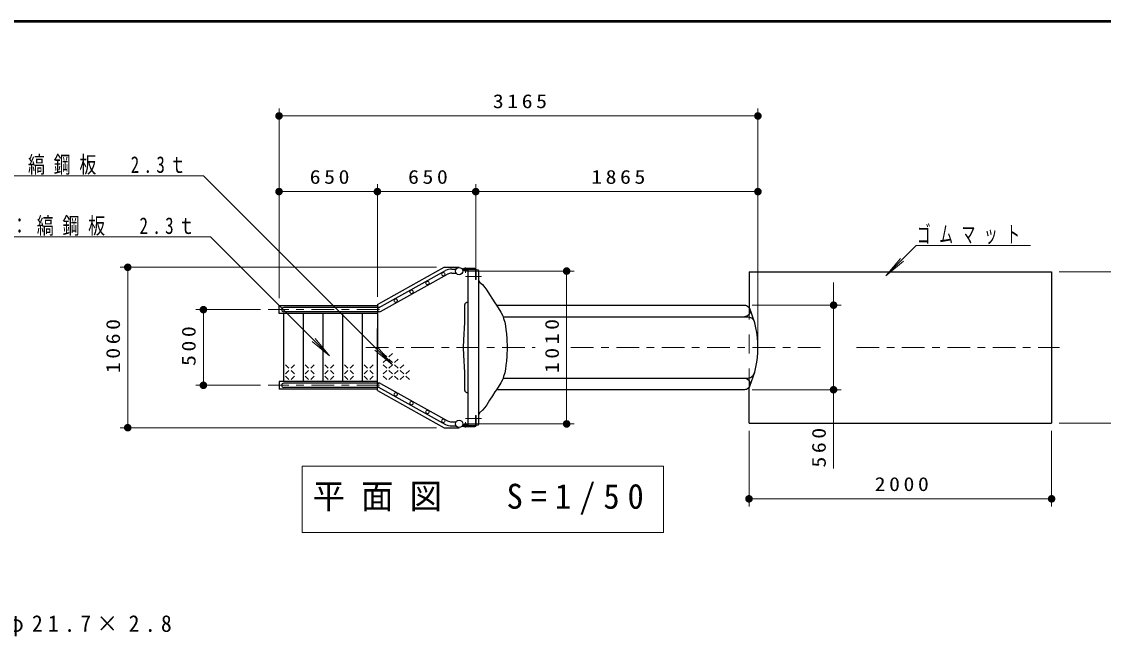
# Model space of a CAD drawing. Units: millimetres on the paper, scale 1:50. Extents: x -365 to 0, y 0 to 257.
# Drawn here: x -284.2 to -141.2, y 175.8 to 257 of the extents above; entities that cross this region are included whole.
import ezdxf

# ---------------------------------------------------------------- set-up
doc = ezdxf.new("R2010")
doc.units = ezdxf.units.MM
for name, pattern in [('USER1', [4.5, 2.5, -2]), ('USER2', [6, 3, -1, 1, -1]), ('USER3', [8, 3, -1, 1, -1, 1, -1])]:
    doc.linetypes.add(name, pattern=pattern)
doc.layers.add('LY_1', color=7, linetype='Continuous', lineweight=13)
doc.layers.add('LY_2', color=7, linetype='Continuous', lineweight=13)
doc.styles.add('ＭＳ ゴシック', font='')
doc.styles.get('ＭＳ ゴシック').set_extended_font_data('MS Gothic')

# ---------------------------------------------------------------- blocks, each defined once
blk = doc.blocks.new('filled_dot')
at = {"color": 0, "linetype": 'Continuous', "lineweight": -2, "const_width": 1.25}
blk.add_lwpolyline([(-0.625, 0, 1), (0.625, 0, 1)], format="xyb", close=True, dxfattribs=at)

msp = doc.modelspace()

# ---------------------------------------------------------------- linework, layer by layer
at = {"layer": 'LY_1'}
for p, q in [((-250.17, 220.438), (-250.17, 245.538)), ((-250.17, 244.538), (-186.87, 244.538)), ((-186.87, 214.938), (-186.87, 245.538)), ((-303.744, 236.61), (-260.161, 236.61)), ((-260.161, 236.61), (-235.194, 211.643)), ((-250.17, 220.438), (-250.17, 235.538)), ((-250.17, 234.538), (-237.17, 234.538)), ((-237.17, 220.638), (-237.17, 235.538)), ((-237.17, 234.538), (-224.17, 234.538)), ((-237.17, 234.538), (-237.17, 233.538)), ((-224.17, 223.926), (-224.17, 235.538)), ((-224.17, 234.538), (-186.87, 234.538)), ((-186.87, 214.938), (-186.87, 235.538)), ((-302.583, 228.544), (-259.211, 228.544)), ((-259.211, 228.544), (-243.485, 212.818)), ((-165.943, 227.419), (-169.943, 223.42)), ((-165.943, 227.419), (-150.838, 227.419)), ((-229.337, 224.538), (-271.17, 224.538)), ((-270.17, 203.338), (-270.17, 224.538)), ((-169.943, 223.42), (-168.014, 225.718)), ((-169.943, 223.42), (-167.645, 225.348)), ((-225.37, 224.038), (-211.153, 224.038)), ((-212.153, 224.038), (-212.153, 203.838)), ((-147.046, 223.938), (-137.046, 223.938)), ((-176.87, 222.528), (-176.87, 197.929)), ((-252.604, 218.938), (-261.17, 218.938)), ((-260.17, 208.938), (-260.17, 218.938)), ((-187.651, 219.528), (-175.87, 219.528)), ((-243.485, 212.818), (-245.783, 214.746)), ((-243.485, 212.818), (-245.413, 215.116)), ((-235.194, 211.643), (-237.493, 213.572)), ((-235.194, 211.643), (-237.123, 213.942)), ((-235.944, 212.693), (-236.394, 213.143)), ((-235.194, 213.143), (-235.644, 212.693)), ((-248.865, 211.193), (-249.315, 211.643)), ((-248.115, 211.643), (-248.565, 211.193)), ((-246.265, 211.193), (-246.715, 211.643)), ((-245.515, 211.643), (-245.965, 211.193)), ((-243.665, 211.193), (-244.115, 211.643)), ((-242.915, 211.643), (-243.365, 211.193)), ((-241.065, 211.193), (-241.515, 211.643)), ((-240.315, 211.643), (-240.765, 211.193)), ((-238.465, 211.193), (-238.915, 211.643)), ((-237.715, 211.643), (-238.165, 211.193)), ((-235.944, 212.393), (-236.394, 211.943)), ((-235.944, 211.193), (-236.394, 211.643)), ((-235.194, 211.943), (-235.644, 212.393)), ((-235.194, 211.643), (-235.644, 211.193)), ((-234.444, 212.393), (-234.894, 211.943)), ((-234.444, 211.193), (-234.894, 211.643)), ((-233.694, 211.643), (-234.144, 211.193)), ((-248.865, 210.893), (-249.315, 210.443)), ((-248.115, 210.443), (-248.565, 210.893)), ((-246.265, 210.893), (-246.715, 210.443)), ((-245.515, 210.443), (-245.965, 210.893)), ((-243.665, 210.893), (-244.115, 210.443)), ((-242.915, 210.443), (-243.365, 210.893)), ((-241.065, 210.893), (-241.515, 210.443)), ((-240.315, 210.443), (-240.765, 210.893)), ((-238.465, 210.893), (-238.915, 210.443)), ((-237.715, 210.443), (-238.165, 210.893)), ((-235.944, 210.893), (-236.394, 210.443)), ((-235.194, 210.443), (-235.644, 210.893)), ((-234.444, 210.893), (-234.894, 210.443)), ((-233.694, 210.443), (-234.144, 210.893)), ((-232.944, 210.893), (-233.394, 210.443)), ((-252.604, 208.938), (-261.17, 208.938)), ((-248.865, 209.693), (-249.315, 210.143)), ((-248.115, 210.143), (-248.565, 209.693)), ((-246.265, 209.693), (-246.715, 210.143)), ((-245.515, 210.143), (-245.965, 209.693)), ((-243.665, 209.693), (-244.115, 210.143)), ((-242.915, 210.143), (-243.365, 209.693)), ((-241.065, 209.693), (-241.515, 210.143)), ((-240.315, 210.143), (-240.765, 209.693)), ((-238.465, 209.693), (-238.915, 210.143)), ((-237.715, 210.143), (-238.165, 209.693)), ((-235.944, 209.693), (-236.394, 210.143)), ((-235.194, 210.143), (-235.644, 209.693)), ((-234.444, 209.693), (-234.894, 210.143)), ((-233.694, 210.143), (-234.144, 209.693)), ((-232.944, 209.693), (-233.394, 210.143)), ((-187.651, 208.352), (-175.87, 208.352)), ((-229.337, 203.338), (-271.17, 203.338)), ((-225.37, 203.838), (-211.153, 203.838)), ((-147.046, 203.938), (-137.046, 203.938)), ((-188.046, 202.938), (-188.046, 192.938)), ((-148.046, 202.938), (-148.046, 192.938)), ((-247.133, 198.274), (-247.133, 189.474)), ((-199.333, 198.274), (-247.133, 198.274)), ((-199.333, 189.474), (-199.333, 198.274)), ((-148.046, 193.938), (-188.046, 193.938)), ((-247.133, 189.474), (-199.333, 189.474))]:
    msp.add_line(p, q, dxfattribs=at)
at = {"layer": 'LY_1', "lineweight": 25}
for p, q in [((-237.17, 219.638), (-228.337, 224.538)), ((-228.337, 224.538), (-226.37, 224.538)), ((-237.034, 219.174), (-228.153, 224.1)), ((-236.766, 218.7), (-227.889, 223.624)), ((-227.342, 224.31), (-226.773, 224.31)), ((-227.342, 223.766), (-226.773, 223.766)), ((-225.97, 224.314), (-225.121, 224.314)), ((-225.921, 224.224), (-225.121, 224.224)), ((-225.717, 224.064), (-225.717, 224.224)), ((-225.325, 224.064), (-225.717, 224.064)), ((-225.621, 224.064), (-225.621, 224.224)), ((-225.421, 224.064), (-225.421, 224.224)), ((-225.325, 224.064), (-225.325, 224.224)), ((-225.121, 224.314), (-225.121, 224.224)), ((-188.046, 223.938), (-148.046, 223.938)), ((-188.046, 223.938), (-188.046, 219.229)), ((-148.046, 223.938), (-148.046, 203.938)), ((-250.17, 218.438), (-250.17, 219.438)), ((-237.17, 219.438), (-250.17, 219.438)), ((-236.898, 219.21), (-249.544, 219.21)), ((-237.17, 219.638), (-237.17, 213.938)), ((-225.228, 219.908), (-225.228, 207.965)), ((-237.17, 218.438), (-250.17, 218.438)), ((-249.556, 209.438), (-249.556, 218.438)), ((-236.898, 218.666), (-249.544, 218.666)), ((-246.956, 209.438), (-246.956, 218.438)), ((-244.356, 209.438), (-244.356, 218.438)), ((-241.756, 209.438), (-241.756, 218.438)), ((-239.156, 209.438), (-239.156, 218.438)), ((-237.17, 208.238), (-237.17, 213.938)), ((-237.17, 209.438), (-250.17, 209.438)), ((-250.17, 209.438), (-250.17, 208.438)), ((-236.898, 209.21), (-249.544, 209.21)), ((-236.766, 209.176), (-227.889, 204.252)), ((-237.17, 208.438), (-250.17, 208.438)), ((-236.898, 208.666), (-249.544, 208.666)), ((-237.17, 208.238), (-228.337, 203.338)), ((-237.034, 208.702), (-228.153, 203.776)), ((-188.046, 203.938), (-188.046, 208.651)), ((-228.337, 203.338), (-226.37, 203.338)), ((-227.342, 204.11), (-226.773, 204.11)), ((-227.342, 203.566), (-226.773, 203.566)), ((-225.97, 203.562), (-225.121, 203.562)), ((-225.921, 203.652), (-225.121, 203.652)), ((-225.325, 203.812), (-225.717, 203.812)), ((-225.717, 203.812), (-225.717, 203.652)), ((-225.621, 203.812), (-225.621, 203.652)), ((-225.421, 203.812), (-225.421, 203.652)), ((-225.325, 203.812), (-225.325, 203.652)), ((-225.121, 203.562), (-225.121, 203.652)), ((-188.046, 203.938), (-148.046, 203.938))]:
    msp.add_line(p, q, dxfattribs=at)
at = {"layer": 'LY_1', "linetype": 'USER3'}
for p, q in [((-225.521, 224.52), (-225.521, 223.808)), ((-225.73, 224.404), (-225.73, 224.314)), ((-225.73, 224.404), (-224.27, 224.404)), ((-225.73, 224.314), (-224.265, 224.314)), ((-224.22, 224.269), (-224.22, 222.922)), ((-224.13, 224.269), (-224.13, 222.922)), ((-224.13, 222.922), (-224.22, 222.922)), ((-224.22, 203.607), (-224.22, 204.954)), ((-224.13, 204.954), (-224.22, 204.954)), ((-224.13, 203.607), (-224.13, 204.954)), ((-225.73, 203.472), (-225.73, 203.562)), ((-225.73, 203.562), (-224.265, 203.562)), ((-225.73, 203.472), (-224.27, 203.472)), ((-225.521, 203.356), (-225.521, 204.068))]:
    msp.add_line(p, q, dxfattribs=at)
at = {"layer": 'LY_1', "linetype": 'USER2'}
for p, q in [((-223.407, 223.328), (-225.545, 223.328)), ((-236.898, 218.938), (-251.604, 218.938)), ((-238.697, 213.938), (-216.332, 213.938)), ((-211.584, 213.938), (-177.729, 213.938)), ((-173.829, 213.938), (-147, 213.938)), ((-236.898, 208.938), (-251.604, 208.938)), ((-223.407, 204.548), (-225.545, 204.548))]:
    msp.add_line(p, q, dxfattribs=at)
at = {"layer": 'LY_1', "linetype": 'USER1'}
for p, q in [((-224.21, 224.184), (-224.21, 222.926)), ((-224.13, 224.181), (-224.13, 222.926)), ((-224.13, 222.926), (-224.21, 222.926)), ((-188.046, 208.651), (-188.046, 219.229)), ((-237.216, 209.438), (-237.216, 218.438)), ((-237.17, 209.438), (-237.17, 218.438)), ((-224.21, 203.693), (-224.21, 204.948)), ((-224.13, 204.948), (-224.21, 204.948)), ((-224.13, 203.696), (-224.13, 204.948))]:
    msp.add_line(p, q, dxfattribs=at)
at = {"layer": 'LY_1', "lineweight": 25}
msp.add_lwpolyline([(-225.655, 210.646), (-225.655, 208.384), (-225.648, 208.31), (-225.629, 208.239), (-225.597, 208.172), (-225.554, 208.112), (-225.502, 208.061), (-225.441, 208.019), (-225.373, 207.989), (-225.302, 207.971), (-225.228, 207.965), (-225.228, 203.795), (-225.226, 203.777), (-225.221, 203.761), (-225.213, 203.745), (-225.203, 203.731), (-225.19, 203.72), (-225.175, 203.71), (-225.159, 203.704), (-225.142, 203.7), (-225.124, 203.699), (-224.501, 203.683), (-223.881, 203.705), (-223.843, 203.711), (-223.809, 203.73), (-223.786, 203.761), (-223.774, 203.798), (-223.774, 224.078), (-223.777, 224.096), (-223.782, 224.112), (-223.79, 224.128), (-223.801, 224.142), (-223.815, 224.153), (-223.83, 224.162), (-223.846, 224.168), (-223.864, 224.171), (-223.881, 224.171), (-224.501, 224.196), (-225.124, 224.177), (-225.162, 224.171), (-225.195, 224.152), (-225.219, 224.121), (-225.228, 224.084), (-225.228, 219.908), (-225.302, 219.903), (-225.374, 219.886), (-225.441, 219.857), (-225.502, 219.815), (-225.555, 219.764), (-225.598, 219.704), (-225.63, 219.637), (-225.649, 219.566), (-225.655, 219.492), (-225.655, 217.233), (-225.795, 214.971), (-225.835, 213.938), (-225.795, 212.905)], close=True, dxfattribs=at)
for points in [[(-223.777, 222.796), (-223.665, 222.568), (-223.286, 222.24), (-222.977, 221.881), (-222.711, 221.524), (-222.346, 220.921), (-221.975, 220.331), (-221.647, 219.818), (-221.409, 219.518), (-220.842, 218.625), (-220.603, 218.109), (-220.482, 217.769), (-220.345, 217.283), (-220.247, 216.818), (-220.182, 216.293), (-220.12, 215.726), (-220.056, 215.063), (-220, 213.938), (-220.056, 212.812), (-220.12, 212.15), (-220.182, 211.583), (-220.247, 211.058), (-220.345, 210.592), (-220.482, 210.107), (-220.603, 209.767), (-220.842, 209.251), (-221.409, 208.358), (-221.647, 208.058), (-221.975, 207.544), (-222.346, 206.955), (-222.711, 206.352), (-222.977, 205.995), (-223.286, 205.636), (-223.665, 205.308), (-223.777, 205.08)], [(-221.415, 219.528), (-188.651, 219.528), (-188.511, 219.515), (-188.376, 219.476), (-188.25, 219.414), (-188.138, 219.329), (-188.043, 219.225), (-187.969, 219.106), (-187.918, 218.974), (-187.893, 218.836), (-187.893, 218.696), (-187.918, 218.557), (-187.969, 218.426), (-188.043, 218.307), (-188.138, 218.203), (-188.25, 218.118), (-188.376, 218.055), (-188.511, 218.017), (-188.651, 218.004)], [(-220.549, 218.004), (-188.291, 218.004), (-188.144, 217.993), (-188, 217.961), (-187.862, 217.909), (-187.733, 217.837), (-187.616, 217.748), (-187.514, 217.642), (-187.427, 217.523), (-187.359, 217.392), (-187.31, 217.253)], [(-220.548, 209.876), (-188.291, 209.876), (-188.144, 209.887), (-188, 209.918), (-187.862, 209.971), (-187.733, 210.043), (-187.616, 210.132), (-187.514, 210.238), (-187.427, 210.357), (-187.359, 210.488), (-187.31, 210.627)], [(-188.651, 209.876), (-188.511, 209.863), (-188.376, 209.824), (-188.25, 209.762), (-188.138, 209.677), (-188.043, 209.573), (-187.969, 209.454), (-187.918, 209.322), (-187.893, 209.184), (-187.893, 209.044), (-187.918, 208.905), (-187.969, 208.774), (-188.043, 208.655), (-188.138, 208.551), (-188.25, 208.466), (-188.376, 208.403), (-188.511, 208.365), (-188.651, 208.352), (-221.413, 208.352)]]:
    msp.add_lwpolyline(points, dxfattribs=at)
for centre in [(-226.37, 224.038), (-226.37, 203.838)]:
    msp.add_circle(centre, 0.486, dxfattribs=at)
at = {"layer": 'LY_1', "linetype": 'USER1'}
for centre in [(-228.451, 223.624), (-230.55, 222.46), (-234.747, 220.131), (-232.653, 221.293), (-234.747, 207.745), (-232.653, 206.583), (-230.55, 205.416), (-228.451, 204.252)]:
    msp.add_circle(centre, 0.217, dxfattribs=at)
at = {"layer": 'LY_1', "lineweight": 25}
for centre, radius, start, end in [((-227.342, 222.638), 1.672, 90, 119.01753), ((-227.342, 222.638), 1.128, 90, 119.01753), ((-249.544, 218.938), 0.272, 90, 270), ((-236.898, 218.938), 0.272, 120, 299.01753), ((-199.57, 213.94), 12.7, 336.15553, 23.84447), ((-249.544, 208.938), 0.272, 90, 270), ((-236.898, 208.938), 0.272, 60.98247, 240), ((-227.342, 205.238), 1.672, 240.98247, 270), ((-227.342, 205.238), 1.128, 240.98247, 270)]:
    msp.add_arc(centre, radius, start, end, dxfattribs=at)
at = {"layer": 'LY_1', "linetype": 'USER3'}
for centre, radius, start, end in [((-224.265, 224.269), 0.135, 0, 90), ((-224.265, 224.269), 0.045, 0, 90), ((-224.265, 203.607), 0.135, 270, 0), ((-224.265, 203.607), 0.045, 270, 0)]:
    msp.add_arc(centre, radius, start, end, dxfattribs=at)
at = {"layer": 'LY_2', "lineweight": 50}
msp.add_line((0, 257), (-365, 257), dxfattribs=at)

# ---------------------------------------------------------------- block references
at = {"layer": 'LY_1', "xscale": 0.4, "yscale": 0.4}
for p in [(-250.17, 244.538), (-250.17, 234.538), (-237.17, 234.538), (-224.17, 234.538), (-188.046, 193.938)]:
    msp.add_blockref('filled_dot', p, dxfattribs=at)
for p, rotation in [((-186.87, 244.538), 180), ((-237.17, 234.538), 180), ((-224.17, 234.538), 180), ((-186.87, 234.538), 180), ((-270.17, 224.538), 270), ((-212.153, 224.038), 270), ((-260.17, 218.938), 270), ((-176.87, 219.528), 90), ((-260.17, 208.938), 90), ((-176.87, 208.352), 270), ((-270.17, 203.338), 90), ((-212.153, 203.838), 90), ((-148.046, 193.938), 180)]:
    msp.add_blockref('filled_dot', p, dxfattribs=dict(at, rotation=rotation))

# ---------------------------------------------------------------- texts
at = {"layer": 'LY_1', "style": 'ＭＳ ゴシック'}
for s, insert, char_height, attachment_point in [('\\T1.33;\\W1.15;3165', (-218.093, 245.538), 1.833, 8), ('\\T1.51;\\W0.75;踊り場床板：縞鋼板\u30002.3ｔ', (-303.744, 236.76), 2.199, 7), ('\\T1.33;\\W1.15;650', (-243.255, 235.538), 1.833, 8), ('\\T1.33;\\W1.15;650', (-230.255, 235.538), 1.833, 8), ('\\T1.33;\\W1.15;1865', (-205.093, 235.538), 1.833, 8), ('\\T1.51;\\W0.75;階段踏み板：縞鋼板\u30002.3ｔ', (-302.583, 228.694), 2.199, 7), ('\\T1.64;\\W0.6;ゴムマット', (-165.838, 227.569), 2.199, 7), ('\\T1.5;\\W0.95;平面図\u3000S=1/50', (-245.733, 193.874), 3.299, 4), ('\\T1.33;\\W1.15;2000', (-167.623, 194.938), 1.833, 8), ('\\T1.5;\\W0.95;格子：φ21.7×2.8', (-298.896, 175.762), 2.199, 7)]:
    msp.add_mtext(s, dxfattribs=dict(at, insert=insert, char_height=char_height, attachment_point=attachment_point))
at = {"layer": 'LY_1', "char_height": 1.833, "attachment_point": 8, "rotation": 90, "style": 'ＭＳ ゴシック'}
for s, insert in [('\\T1.33;\\W1.15;1060', (-271.17, 214.359)), ('\\T1.33;\\W1.15;1010', (-213.153, 214.361)), ('\\T1.33;\\W1.15;500', (-261.17, 214.355)), ('\\T1.33;\\W1.15;560', (-177.87, 200.929))]:
    msp.add_mtext(s, dxfattribs=dict(at, insert=insert))

doc.saveas('drawing.dxf')
